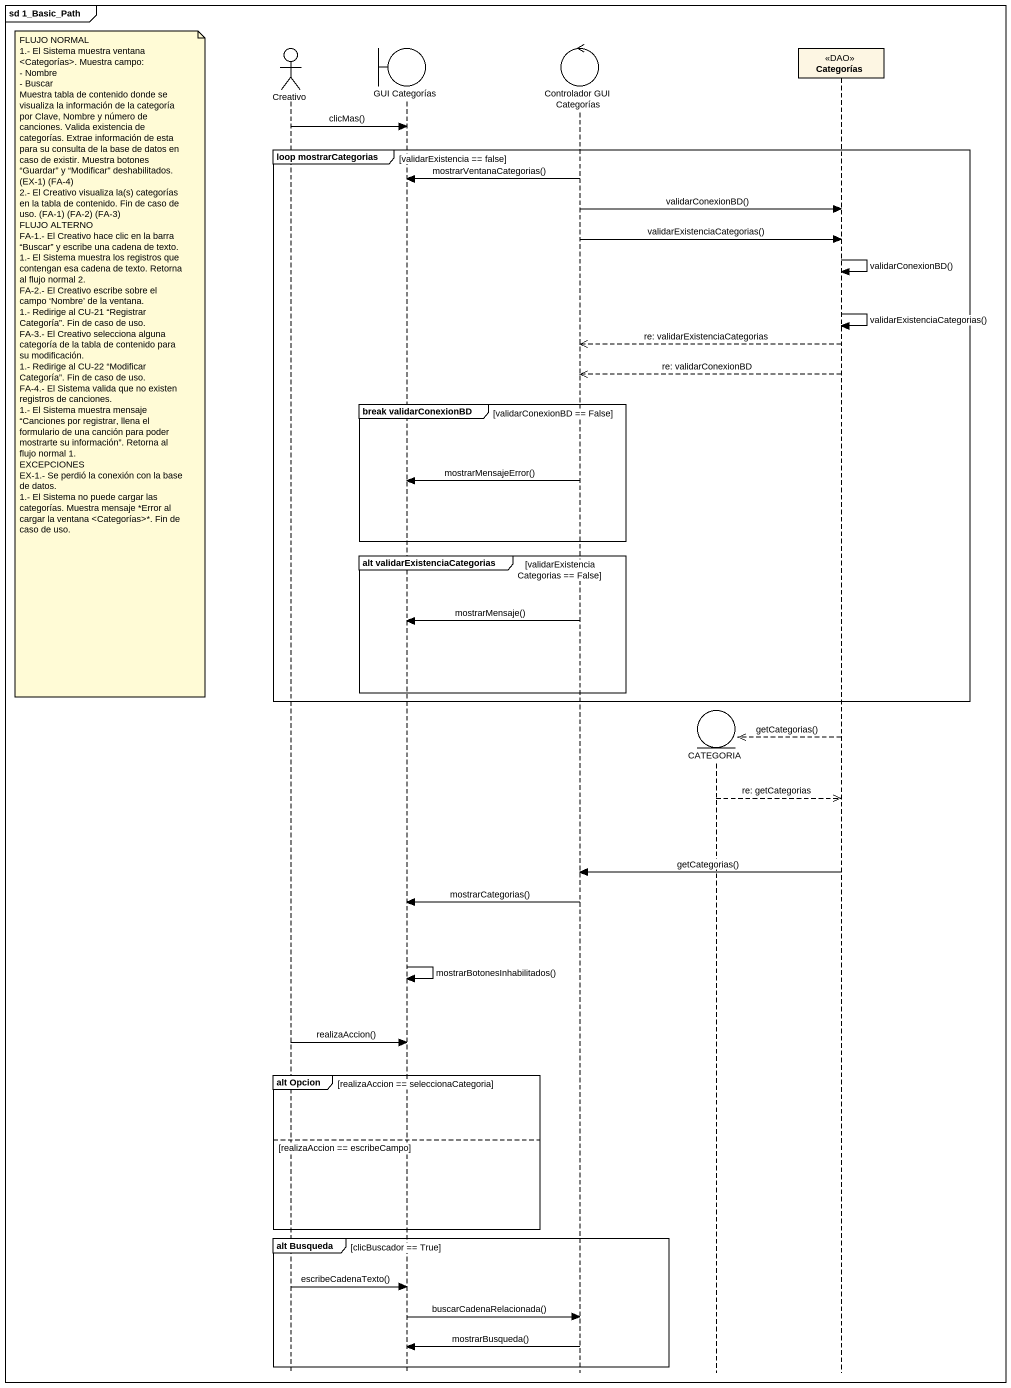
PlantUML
@startuml
mainframe sd 1_Basic_Path
hide footbox
actor Creativo
boundary "GUI Categorías" as GUI_Categorías
control "Controlador GUI Categorías" as Controlador_GUI_Categorías
entity CATEGORIA
participant Categorías <<DAO>>

Creativo -> GUI_Categorías : clicMas()
group loop mostrarCategorias [validarExistencia == false]
  Controlador_GUI_Categorías -> GUI_Categorías : mostrarVentanaCategorias()
  Controlador_GUI_Categorías -> Categorías : validarConexionBD()
  Controlador_GUI_Categorías -> Categorías : validarExistenciaCategorias()
  Categorías -> Categorías : validarConexionBD()
  Categorías -> Categorías : validarExistenciaCategorias()
  Categorías -->> Controlador_GUI_Categorías : re: validarExistenciaCategorias
  note left of Creativo
    FLUJO NORMAL
    1.- El Sistema muestra ventana <Categorías>. Muestra campo:
    - Nombre
    - Buscar
    Muestra tabla de contenido donde se visualiza la información de la categoría por Clave, Nombre y número de canciones. Valida existencia de categorías. Extrae información de esta para su consulta de la base de datos en caso de existir. Muestra botones “Guardar” y “Modificar” deshabilitados. (EX-1) (FA-4)
    2.- El Creativo visualiza la(s) categorías en la tabla de contenido. Fin de caso de uso. (FA-1) (FA-2) (FA-3)
    FLUJO ALTERNO
    FA-1.- El Creativo hace clic en la barra “Buscar” y escribe una cadena de texto.
    1.- El Sistema muestra los registros que contengan esa cadena de texto. Retorna al flujo normal 2.
    FA-2.- El Creativo escribe sobre el campo ‘Nombre’ de la ventana.
    1.- Redirige al CU-21 “Registrar Categoría”. Fin de caso de uso.
    FA-3.- El Creativo selecciona alguna categoría de la tabla de contenido para su modificación.
    1.- Redirige al CU-22 “Modificar Categoría”. Fin de caso de uso.
    FA-4.- El Sistema valida que no existen registros de canciones.
    1.- El Sistema muestra mensaje “Canciones por registrar, llena el formulario de una canción para poder mostrarte su información”. Retorna al flujo normal 1.
    EXCEPCIONES
    EX-1.- Se perdió la conexión con la base de datos.
    1.- El Sistema no puede cargar las categorías. Muestra mensaje *Error al cargar la ventana <Categorías>*. Fin de caso de uso.
  end note
  Categorías -->> Controlador_GUI_Categorías : re: validarConexionBD
  group break validarConexionBD [validarConexionBD == False]
    Controlador_GUI_Categorías -> GUI_Categorías : mostrarMensajeError()
  end
  group alt validarExistenciaCategorias [validarExistenciaCategorias == False]
    Controlador_GUI_Categorías -> GUI_Categorías : mostrarMensaje()
  end
end
Categorías -->> CATEGORIA ** : getCategorias()
CATEGORIA -->> Categorías : re: getCategorias
Categorías -> Controlador_GUI_Categorías : getCategorias()
Controlador_GUI_Categorías -> GUI_Categorías : mostrarCategorias()
GUI_Categorías -> GUI_Categorías : mostrarBotonesInhabilitados()
Creativo -> GUI_Categorías : realizaAccion()
group alt Opcion [realizaAccion == seleccionaCategoria]
else realizaAccion == escribeCampo
end
group alt Busqueda [clicBuscador == True]
  Creativo -> GUI_Categorías : escribeCadenaTexto()
  GUI_Categorías -> Controlador_GUI_Categorías : buscarCadenaRelacionada()
  Controlador_GUI_Categorías -> GUI_Categorías : mostrarBusqueda()
end
@enduml
